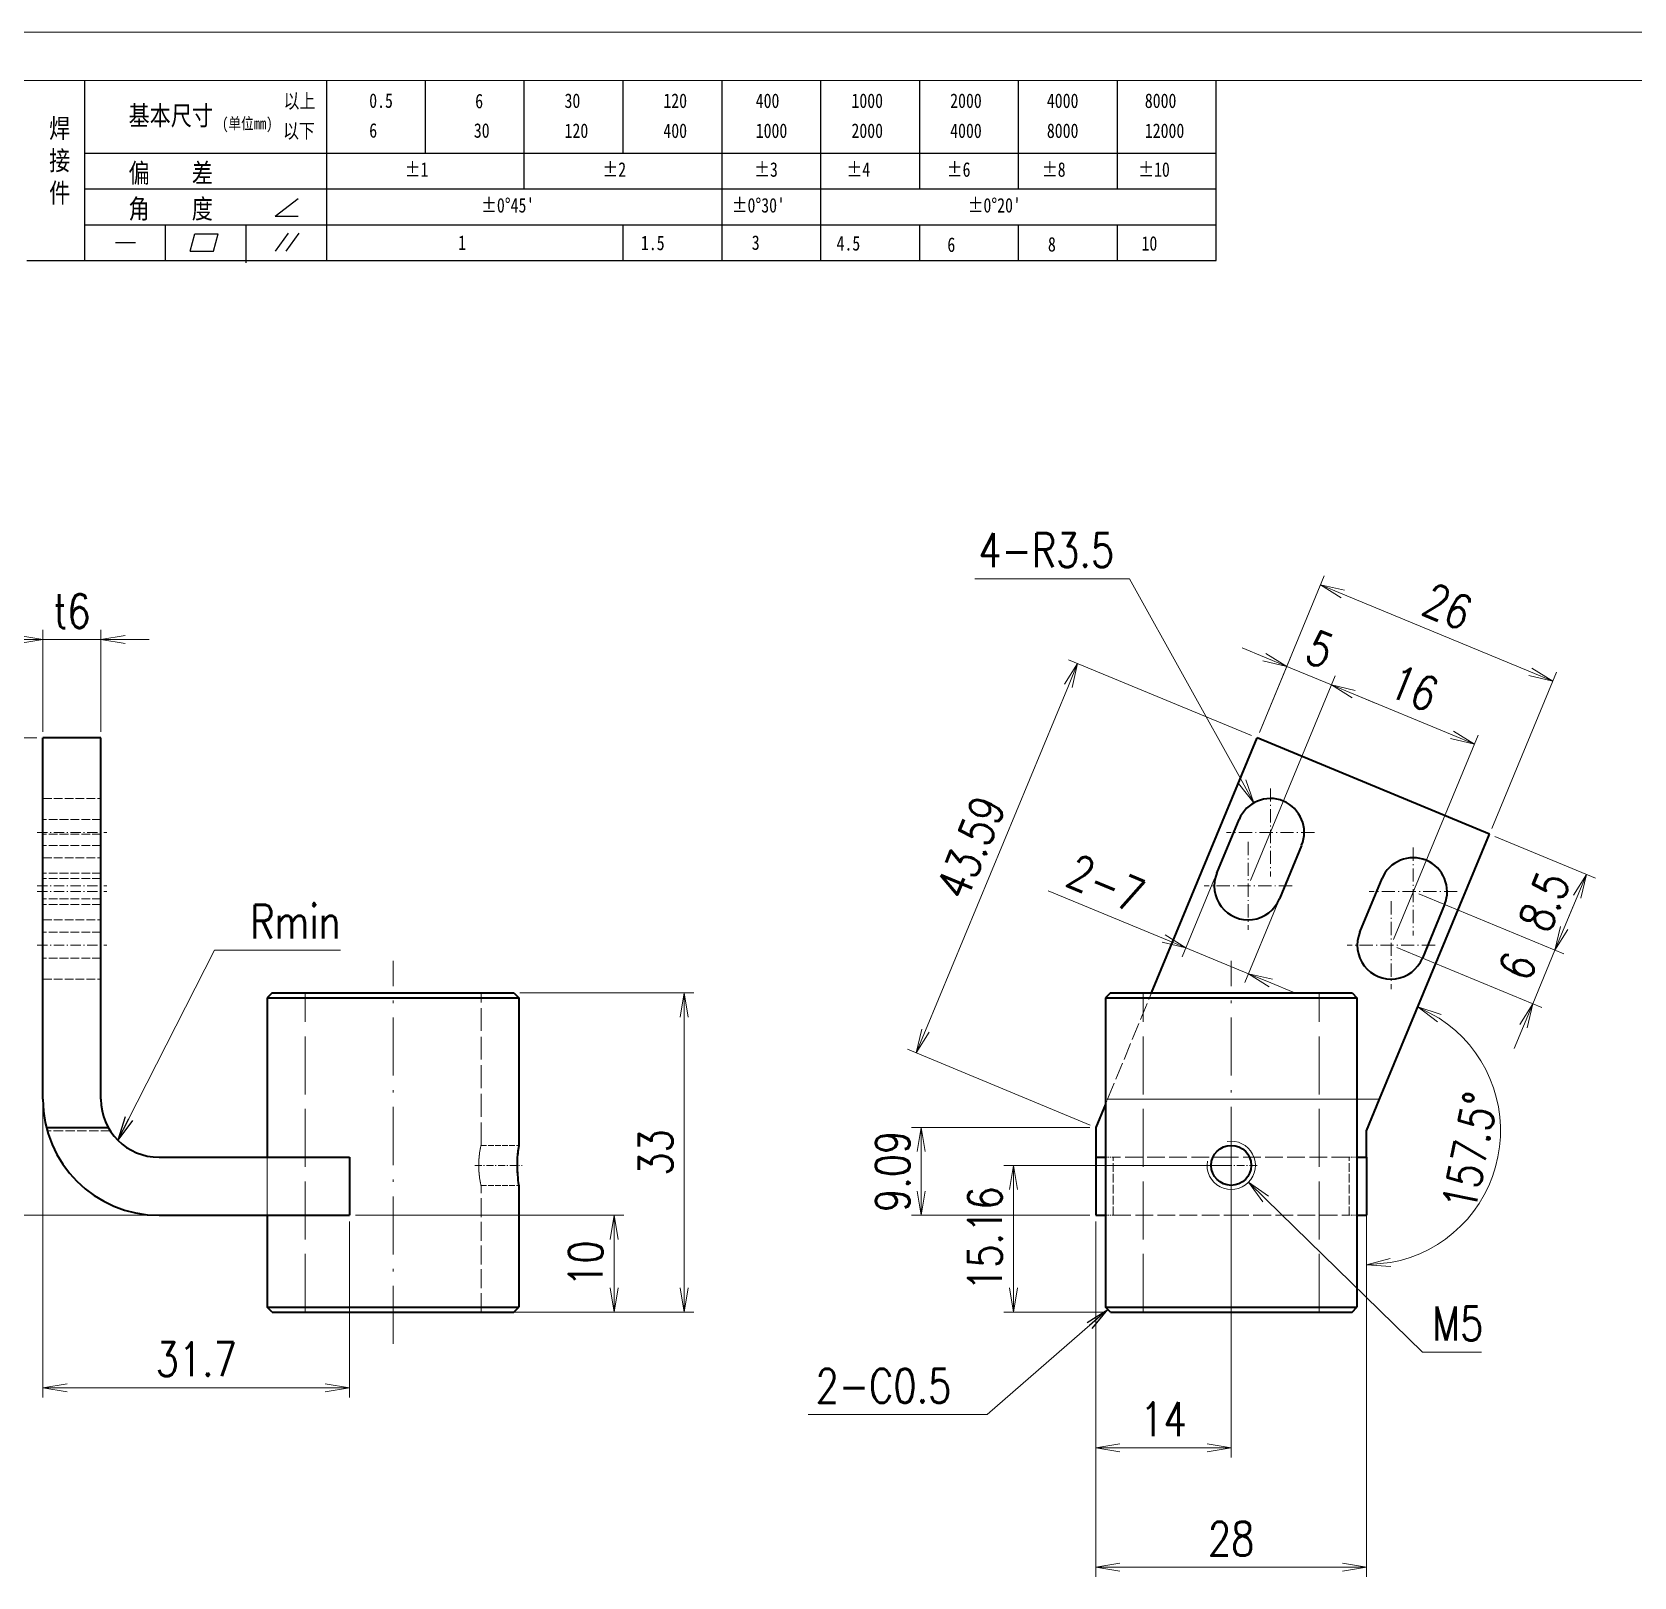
# Model space of a CAD drawing. Header units: millimetres. Extents: x 1333 to 359964, y -52803 to -5704.
# Drawn here: x 168253.2 to 168418.9, y -26264.3 to -26104.6 of the extents above; entities that cross this region are included whole.
import ezdxf

# ---------------------------------------------------------------- set-up
doc = ezdxf.new("R2010")
doc.units = ezdxf.units.MM
doc.header["$LTSCALE"] = 0.5
for name, pattern in [('AM_ISO02W050x2', [3.75, 3, -0.75]), ('AM_ISO08W050x2', [9, 6, -0.75, 1.5, -0.75]), ('DASHDOT', [18.5, 12, -3, 0.5, -3]), ('DASHED', [15, 12, -3])]:
    doc.linetypes.add(name, pattern=pattern)
for name, color, linetype, lineweight in [('中心线', 2, 'AM_ISO08W050x2', 18), ('图框', 7, 'Continuous', 18), ('标注线', 3, 'Continuous', 18), ('粗实线', 7, 'Continuous', 35), ('细实线', 3, 'Continuous', 18), ('虚线', 1, 'AM_ISO02W050x2', 18)]:
    doc.layers.add(name, color=color, linetype=linetype, lineweight=lineweight)
doc.layers.add('图\\M+19E79\\M+195B6\\M+18E9A', color=7, linetype='Continuous')
doc.layers.add('打印-禁用', color=7, linetype='Continuous', lineweight=15, plot=False)
doc.styles.add('DIM', font='romans.shx', dxfattribs={"width": 0.8, "bigfont": 'bigfont.shx'})
doc.styles.add('国标', font='simfang.ttf', dxfattribs={"width": 0.8})
doc.dimstyles.new('DEH 1-1', dxfattribs={"dimtxt": 3.5, "dimasz": 2.5, "dimexe": 1, "dimexo": 0.625, "dimgap": 1.2, "dimtad": 1, "dimtoh": 1, "dimdsep": 46, "dimtxsty": 'DIM', "dimblk": 'OPEN', "dimcen": 0, "dimclrd": 8, "dimclre": 8, "dimclrt": 2, "dimazin": 2, "dimtfac": 0.5, "dimtmove": 0, "dimatfit": 3, "dimldrblk": 'OPEN', "dimfxl": 0, "dimtolj": 2, "dimlwd": 18, "dimlwe": 18, "dimarcsym": 0})
doc.dimstyles.new('DEH 1-1$0', dxfattribs={"dimtxt": 3.5, "dimasz": 2.5, "dimexe": 1, "dimexo": 0.625, "dimgap": 1.2, "dimtad": 1, "dimzin": 9, "dimdsep": 46, "dimtxsty": 'DIM', "dimblk": 'OPEN', "dimcen": 0, "dimclrd": 8, "dimclre": 8, "dimclrt": 2, "dimazin": 2, "dimtfac": 0.5, "dimtmove": 0, "dimatfit": 3, "dimldrblk": 'OPEN', "dimfxl": 0, "dimtolj": 2, "dimlwd": 18, "dimlwe": 18, "dimarcsym": 0})
doc.dimstyles.new('DEH 1-1$3', dxfattribs={"dimtxt": 3.5, "dimasz": 2.5, "dimexe": 1, "dimexo": 0.625, "dimgap": 1.2, "dimtad": 1, "dimtoh": 1, "dimdsep": 46, "dimtxsty": 'DIM', "dimblk": 'OPEN', "dimcen": 0, "dimclrd": 8, "dimclre": 8, "dimclrt": 2, "dimazin": 2, "dimtfac": 0.5, "dimtofl": 0, "dimtmove": 0, "dimatfit": 3, "dimldrblk": 'OPEN', "dimfxl": 0, "dimtolj": 2, "dimlwd": 18, "dimlwe": 18, "dimarcsym": 0})
doc.dimstyles.new('DEH 1-1$4', dxfattribs={"dimtxt": 3.5, "dimasz": 2.5, "dimexe": 1, "dimexo": 0.625, "dimgap": 1.2, "dimtad": 1, "dimtoh": 1, "dimdsep": 46, "dimtxsty": 'DIM', "dimblk": 'OPEN', "dimcen": 0, "dimclrd": 8, "dimclre": 8, "dimclrt": 2, "dimazin": 2, "dimtfac": 0.5, "dimtofl": 0, "dimtmove": 0, "dimatfit": 3, "dimldrblk": 'OPEN', "dimfxl": 0, "dimtolj": 2, "dimlwd": 18, "dimlwe": 18, "dimarcsym": 0})

# ---------------------------------------------------------------- blocks, each defined once
blk = doc.blocks.new('GZDEH零件A3图框V01版')
at = {"layer": '图\\M+19E79\\M+195B6\\M+18E9A', "color": 9}
for p, q in [((2996.09, -1573.08), (2996.09, -1554.46)), ((3021.09, -1561.98), (3021.09, -1554.46)), ((3031.31, -1561.98), (3031.31, -1554.46)), ((3041.53, -1561.98), (3041.53, -1554.46)), ((3051.75, -1561.98), (3051.75, -1554.46)), ((3061.98, -1561.98), (3061.98, -1554.46)), ((3072.2, -1561.98), (3072.2, -1554.46)), ((3082.42, -1561.98), (3082.42, -1554.46)), ((3092.64, -1561.98), (3092.64, -1554.46)), ((3102.86, -1561.98), (3102.86, -1554.46)), ((3113.09, -1573.08), (3113.09, -1554.46)), ((2996.09, -1561.98), (3113.09, -1561.98)), ((3021.09, -1573.08), (3021.09, -1561.98)), ((3041.53, -1565.68), (3041.53, -1561.98)), ((3061.98, -1573.08), (3061.98, -1561.98)), ((3072.2, -1573.08), (3072.2, -1561.98)), ((3082.42, -1565.68), (3082.42, -1561.98)), ((3092.64, -1565.68), (3092.64, -1561.98)), ((3102.86, -1565.68), (3102.86, -1561.98)), ((2996.09, -1565.68), (3113.09, -1565.68)), ((3015.75, -1568.51), (3018.15, -1566.66)), ((3015.75, -1568.51), (3018.15, -1568.51)), ((2996.09, -1569.38), (3113.09, -1569.38)), ((3004.42, -1573.08), (3004.42, -1569.38)), ((3006.97, -1572.12), (3007.45, -1570.33)), ((3007.45, -1570.33), (3009.86, -1570.33)), ((3009.39, -1572.12), (3009.86, -1570.33)), ((3012.75, -1573.08), (3012.75, -1569.38)), ((3015.81, -1572.12), (3017.15, -1570.26)), ((3016.89, -1572.12), (3018.23, -1570.26)), ((3051.75, -1573.08), (3051.75, -1569.38)), ((3082.42, -1573.08), (3082.42, -1569.48)), ((3092.64, -1573.08), (3092.64, -1569.38)), ((3102.86, -1573.08), (3102.86, -1569.38)), ((2999.26, -1571.23), (3001.32, -1571.23)), ((3006.97, -1572.12), (3009.39, -1572.12)), ((2990.09, -1573.08), (3113.09, -1573.08)), ((3012.75, -1573.33), (3012.75, -1573.08))]:
    blk.add_line(p, q, dxfattribs=at)
at = {"layer": '图框', "linetype": 'Continuous'}
blk.add_line((3272.49, -1554.46), (2882.49, -1554.46), dxfattribs=at)
at = {"layer": '打印-禁用', "linetype": 'Continuous'}
blk.add_line((3277.49, -1549.46), (2857.49, -1549.46), dxfattribs=at)
at = {"layer": '图\\M+19E79\\M+195B6\\M+18E9A', "color": 9, "style": '国标', "width": 0.8}
for s, height, p in [('基本尺寸', 2, (3000.6, -1559.1)), ('以上', 1.5, (3016.64, -1557.33)), ('0.5', 1.5, (3025.49, -1557.3)), ('6', 1.5, (3036.45, -1557.34)), ('30', 1.5, (3045.69, -1557.31)), ('120', 1.5, (3055.91, -1557.31)), ('400', 1.5, (3065.46, -1557.31)), ('1000', 1.5, (3075.36, -1557.31)), ('2000', 1.5, (3085.57, -1557.31)), ('4000', 1.5, (3095.57, -1557.31)), ('8000', 1.5, (3105.7, -1557.31)), ('以下', 1.5, (3016.58, -1560.43)), ('6', 1.5, (3025.49, -1560.38)), ('30', 1.5, (3036.31, -1560.39)), ('120', 1.5, (3045.69, -1560.41)), ('400', 1.5, (3055.91, -1560.41)), ('1000', 1.5, (3065.46, -1560.41)), ('2000', 1.5, (3075.36, -1560.41)), ('4000', 1.5, (3085.57, -1560.41)), ('8000', 1.5, (3095.57, -1560.41)), ('12000', 1.5, (3105.7, -1560.41)), ('偏    差', 2, (3000.6, -1565.04)), ('±1', 1.5, (3029.16, -1564.42)), ('±2', 1.5, (3049.61, -1564.42)), ('±3', 1.5, (3065.3, -1564.42)), ('±4', 1.5, (3074.85, -1564.42)), ('±6', 1.5, (3085.22, -1564.42)), ('±8', 1.5, (3095.06, -1564.42)), ('±10', 1.5, (3105.02, -1564.42)), ('角    度', 2, (3000.6, -1568.74)), ("±0%%D45'", 1.5, (3037.06, -1568.12)), ("±0%%D30'", 1.5, (3062.98, -1568.12)), ("±0%%D20'", 1.5, (3087.38, -1568.12)), ('3', 1.5, (3065.05, -1571.98)), ('1', 1.5, (3034.69, -1571.98)), ('1.5', 1.5, (3053.59, -1572.01)), ('4.5', 1.5, (3073.82, -1572.05)), ('6', 1.5, (3085.28, -1572.19)), ('8', 1.5, (3095.68, -1572.15)), ('10', 1.5, (3105.36, -1572.06))]:
    blk.add_text(s, height=height, dxfattribs=at).set_placement(p)
at = {"layer": '图\\M+19E79\\M+195B6\\M+18E9A', "color": 9, "lineweight": 15, "style": '国标', "width": 0.8}
blk.add_text('(单位mm)', height=1.2, dxfattribs=at).set_placement((3010.27, -1559.51))
at = {"layer": '图\\M+19E79\\M+195B6\\M+18E9A', "color": 9, "insert": (2992.39, -1558.41), "char_height": 2, "width": 3.1877, "attachment_point": 1, "style": '国标'}
blk.add_mtext('焊\\P接\\P件', dxfattribs=at)
blk = doc.blocks.new('DEH A3')
at = {"layer": '图框'}
blk.add_blockref('GZDEH零件A3图框V01版', (-2857.49, 1846.46), dxfattribs=at)
blk = doc.blocks.new('_Open')
at = {"color": 0, "linetype": 'ByBlock', "lineweight": -2}
for p, q in [((-1, 0.167), (0, 0)), ((-1, -0.167), (0, 0)), ((0, 0), (-1, 0))]:
    blk.add_line(p, q, dxfattribs=at)
blk = doc.blocks.new('*D144')
at = {"layer": 'Defpoints', "color": 0, "transparency": 16777216}
for p in [(168403.91, -26187.48), (168392.55, -26214.89), (168391.2, -26218.15), (168391.2, -26220.89), (168402.2, -26226.58)]:
    blk.add_point(p, dxfattribs=at)
at = {"layer": '标注线', "color": 8, "lineweight": 18, "transparency": 16777216}
blk.add_line((168391.2, -26221.52), (168391.2, -26233), dxfattribs=at)
blk.add_arc((168391.2, -26218.15), 13.86, 280.3512, 57.1488, dxfattribs=at)
at = {"layer": '标注线', "color": 8, "lineweight": 18, "transparency": 16777216, "xscale": 2.5, "yscale": 2.5, "zscale": 2.5}
for p, rotation in [((168396.51, -26205.35), 152.3243829052583), ((168391.2, -26232), 185.175617094585)]:
    blk.add_blockref('_Open', p, dxfattribs=dict(at, rotation=rotation))
at = {"layer": '标注线', "color": 2, "transparency": 16777216, "insert": (168401.9, -26220.27), "char_height": 3.5, "attachment_point": 5, "rotation": 78.75, "style": 'DIM'}
blk.add_mtext('\\A2;157.5\\M+1818B', dxfattribs=at)
blk = doc.blocks.new('*D145')
at = {"layer": 'Defpoints', "color": 0, "transparency": 16777216}
for p in [(168387.57, -26172.05), (168378.96, -26192.84), (168393.74, -26198.97)]:
    blk.add_point(p, dxfattribs=at)
at = {"layer": '标注线', "color": 8, "lineweight": 18, "transparency": 16777216}
for p, q in [((168379.19, -26192.27), (168387.95, -26171.13)), ((168400.04, -26177.22), (168389.88, -26173.01)), ((168393.98, -26198.39), (168402.73, -26177.25))]:
    blk.add_line(p, q, dxfattribs=at)
at = {"layer": '标注线', "color": 8, "lineweight": 18, "transparency": 16777216, "xscale": 2.5, "yscale": 2.5, "zscale": 2.5}
for p, rotation in [((168387.57, -26172.05), 157.5000000003584), ((168402.35, -26178.18), 337.5000000003585)]:
    blk.add_blockref('_Open', p, dxfattribs=dict(at, rotation=rotation))
at = {"layer": '标注线', "color": 2, "transparency": 16777216, "insert": (168396.09, -26172.39), "char_height": 3.5, "attachment_point": 5, "rotation": 337.5, "style": 'DIM'}
blk.add_mtext('\\A2;16', dxfattribs=at)
blk = doc.blocks.new('*D146')
at = {"layer": 'Defpoints', "color": 0, "transparency": 16777216}
for p in [(168382.95, -26170.14), (168379.89, -26177.53), (168378.96, -26192.84)]:
    blk.add_point(p, dxfattribs=at)
at = {"layer": '标注线', "color": 8, "lineweight": 18, "transparency": 16777216}
for p, q in [((168380.64, -26169.18), (168378.33, -26168.23)), ((168380.12, -26176.96), (168383.33, -26169.22)), ((168379.19, -26192.26), (168387.95, -26171.13)), ((168387.57, -26172.05), (168382.95, -26170.14)), ((168389.88, -26173.01), (168392.19, -26173.97))]:
    blk.add_line(p, q, dxfattribs=at)
at = {"layer": '标注线', "color": 8, "lineweight": 18, "transparency": 16777216, "xscale": 2.5, "yscale": 2.5, "zscale": 2.5}
for p, rotation in [((168382.95, -26170.14), 337.5000000003585), ((168387.57, -26172.05), 157.5000000003584)]:
    blk.add_blockref('_Open', p, dxfattribs=dict(at, rotation=rotation))
at = {"layer": '标注线', "color": 2, "transparency": 16777216, "insert": (168386.39, -26168.37), "char_height": 3.5, "attachment_point": 5, "rotation": 337.5, "style": 'DIM'}
blk.add_mtext('\\A2;5', dxfattribs=at)
blk = doc.blocks.new('*D147')
at = {"layer": 'Defpoints', "color": 0, "transparency": 16777216}
for p in [(168386.44, -26161.7), (168379.89, -26177.53), (168403.91, -26187.48)]:
    blk.add_point(p, dxfattribs=at)
at = {"layer": '标注线', "color": 8, "lineweight": 18, "transparency": 16777216}
for p, q in [((168380.12, -26176.96), (168386.83, -26160.78)), ((168408.15, -26170.7), (168388.75, -26162.66)), ((168404.15, -26186.91), (168410.85, -26170.73))]:
    blk.add_line(p, q, dxfattribs=at)
at = {"layer": '标注线', "color": 8, "lineweight": 18, "transparency": 16777216, "xscale": 2.5, "yscale": 2.5, "zscale": 2.5}
for p, rotation in [((168386.44, -26161.7), 157.5000000003584), ((168410.46, -26171.65), 337.5000000003585)]:
    blk.add_blockref('_Open', p, dxfattribs=dict(at, rotation=rotation))
at = {"layer": '标注线', "color": 2, "transparency": 16777216, "insert": (168399.58, -26163.95), "char_height": 3.5, "attachment_point": 5, "rotation": 337.5, "style": 'DIM'}
blk.add_mtext('\\A2;26', dxfattribs=at)
blk = doc.blocks.new('*D148')
at = {"layer": 'Defpoints', "color": 0, "transparency": 16777216}
for p in [(168403.91, -26187.48), (168413.94, -26191.64), (168396.03, -26193.42)]:
    blk.add_point(p, dxfattribs=at)
at = {"layer": '标注线', "color": 8, "lineweight": 18, "transparency": 16777216}
for p, q in [((168404.48, -26187.72), (168414.86, -26192.02)), ((168396.61, -26193.66), (168411.61, -26199.87)), ((168411.64, -26197.18), (168412.98, -26193.95))]:
    blk.add_line(p, q, dxfattribs=at)
at = {"layer": '标注线', "color": 8, "lineweight": 18, "transparency": 16777216, "xscale": 2.5, "yscale": 2.5, "zscale": 2.5}
for p, rotation in [((168413.94, -26191.64), 67.49999999965424), ((168410.68, -26199.49), 247.4999999996542)]:
    blk.add_blockref('_Open', p, dxfattribs=dict(at, rotation=rotation))
at = {"layer": '标注线', "color": 2, "transparency": 16777216, "insert": (168409.58, -26194.43), "char_height": 3.5, "attachment_point": 5, "rotation": 67.5, "style": 'DIM'}
blk.add_mtext('\\A2;8.5', dxfattribs=at)
blk = doc.blocks.new('*D149')
at = {"layer": 'Defpoints', "color": 0, "transparency": 16777216}
for p in [(168396.03, -26193.42), (168393.74, -26198.97), (168410.68, -26199.49)]:
    blk.add_point(p, dxfattribs=at)
at = {"layer": '标注线', "color": 8, "lineweight": 18, "transparency": 16777216}
for p, q in [((168396.61, -26193.66), (168411.61, -26199.87)), ((168411.64, -26197.18), (168412.6, -26194.87)), ((168394.32, -26199.2), (168409.31, -26205.42)), ((168408.39, -26205.03), (168410.68, -26199.49)), ((168407.43, -26207.34), (168406.47, -26209.65))]:
    blk.add_line(p, q, dxfattribs=at)
at = {"layer": '标注线', "color": 8, "lineweight": 18, "transparency": 16777216, "xscale": 2.5, "yscale": 2.5, "zscale": 2.5}
for p, rotation in [((168410.68, -26199.49), 247.4999999996542), ((168408.39, -26205.03), 67.4999999996542)]:
    blk.add_blockref('_Open', p, dxfattribs=dict(at, rotation=rotation))
at = {"layer": '标注线', "color": 2, "transparency": 16777216, "insert": (168406.81, -26201.13), "char_height": 3.5, "attachment_point": 5, "rotation": 67.5, "style": 'DIM'}
blk.add_mtext('\\A2;6', dxfattribs=at)
blk = doc.blocks.new('*D150')
at = {"layer": 'Defpoints', "color": 0, "transparency": 16777216}
for p in [(168379.89, -26177.53), (168344.64, -26210.11), (168363.2, -26217.8)]:
    blk.add_point(p, dxfattribs=at)
at = {"layer": '标注线', "color": 8, "lineweight": 18, "transparency": 16777216}
for p, q in [((168379.31, -26177.29), (168360.39, -26169.46)), ((168360.36, -26172.15), (168345.59, -26207.8)), ((168362.63, -26217.56), (168343.71, -26209.73))]:
    blk.add_line(p, q, dxfattribs=at)
at = {"layer": '标注线', "color": 8, "lineweight": 18, "transparency": 16777216, "xscale": 2.5, "yscale": 2.5, "zscale": 2.5}
for p, rotation in [((168361.32, -26169.84), 67.49999996878425), ((168344.64, -26210.11), 247.4999999687842)]:
    blk.add_blockref('_Open', p, dxfattribs=dict(at, rotation=rotation))
at = {"layer": '标注线', "color": 2, "transparency": 16777216, "insert": (168350.25, -26188.85), "char_height": 3.5, "attachment_point": 5, "rotation": 67.5, "style": 'DIM'}
blk.add_mtext('\\A2;43.59', dxfattribs=at)
blk = doc.blocks.new('*D151')
at = {"layer": 'Defpoints', "color": 0, "transparency": 16777216}
for p in [(168254.32, -26167.37), (168254.32, -26177.53), (168260.32, -26177.53)]:
    blk.add_point(p, dxfattribs=at)
at = {"layer": '标注线', "color": 8, "lineweight": 18, "transparency": 16777216}
for p, q in [((168254.32, -26176.91), (168254.32, -26166.37)), ((168260.32, -26176.91), (168260.32, -26166.37)), ((168251.82, -26167.37), (168249.32, -26167.37)), ((168260.32, -26167.37), (168254.32, -26167.37)), ((168262.82, -26167.37), (168265.32, -26167.37))]:
    blk.add_line(p, q, dxfattribs=at)
at = {"layer": '标注线', "color": 8, "lineweight": 18, "transparency": 16777216, "xscale": 2.5, "yscale": 2.5, "zscale": 2.5}
blk.add_blockref('_Open', (168254.32, -26167.37), dxfattribs=at)
at = {"layer": '标注线', "color": 8, "lineweight": 18, "transparency": 16777216, "xscale": 2.5, "yscale": 2.5, "zscale": 2.5, "rotation": 180}
blk.add_blockref('_Open', (168260.32, -26167.37), dxfattribs=at)
at = {"layer": '标注线', "color": 2, "transparency": 16777216, "insert": (168257.32, -26164.42), "char_height": 3.5, "attachment_point": 5, "style": 'DIM'}
blk.add_mtext('\\A2;t6', dxfattribs=at)
blk = doc.blocks.new('*D152')
at = {"layer": 'Defpoints', "color": 0, "transparency": 16777216}
for p in [(168244.5, -26177.53), (168254.32, -26177.53), (168266.32, -26226.89)]:
    blk.add_point(p, dxfattribs=at)
at = {"layer": '标注线', "color": 8, "lineweight": 18, "transparency": 16777216}
for p, q in [((168253.69, -26177.53), (168243.5, -26177.53)), ((168244.5, -26224.39), (168244.5, -26180.03)), ((168265.69, -26226.89), (168243.5, -26226.89))]:
    blk.add_line(p, q, dxfattribs=at)
at = {"layer": '标注线', "color": 8, "lineweight": 18, "transparency": 16777216, "xscale": 2.5, "yscale": 2.5, "zscale": 2.5}
for p, rotation in [((168244.5, -26177.53), 90), ((168244.5, -26226.89), 270)]:
    blk.add_blockref('_Open', p, dxfattribs=dict(at, rotation=rotation))
at = {"layer": '标注线', "color": 2, "transparency": 16777216, "insert": (168241.55, -26202.21), "char_height": 3.5, "attachment_point": 5, "rotation": 90, "style": 'DIM'}
blk.add_mtext('\\A2;49.36', dxfattribs=at)
blk = doc.blocks.new('*D153')
at = {"layer": 'Defpoints', "color": 0, "transparency": 16777216}
for p in [(168254.32, -26214.89), (168286.02, -26226.89), (168254.32, -26244.72)]:
    blk.add_point(p, dxfattribs=at)
at = {"layer": '标注线', "color": 8, "lineweight": 18, "transparency": 16777216}
for p, q in [((168254.32, -26215.52), (168254.32, -26245.72)), ((168286.02, -26227.52), (168286.02, -26245.72)), ((168283.52, -26244.72), (168256.82, -26244.72))]:
    blk.add_line(p, q, dxfattribs=at)
at = {"layer": '标注线', "color": 8, "lineweight": 18, "transparency": 16777216, "xscale": 2.5, "yscale": 2.5, "zscale": 2.5, "rotation": 180}
blk.add_blockref('_Open', (168254.32, -26244.72), dxfattribs=at)
at = {"layer": '标注线', "color": 8, "lineweight": 18, "transparency": 16777216, "xscale": 2.5, "yscale": 2.5, "zscale": 2.5}
blk.add_blockref('_Open', (168286.02, -26244.72), dxfattribs=at)
at = {"layer": '标注线', "color": 2, "transparency": 16777216, "insert": (168270.17, -26241.77), "char_height": 3.5, "attachment_point": 5, "style": 'DIM'}
blk.add_mtext('\\A2;31.7', dxfattribs=at)
blk = doc.blocks.new('*D154')
at = {"layer": 'Defpoints', "color": 0, "transparency": 16777216}
for p in [(168286.02, -26226.89), (168303.02, -26236.89), (168313.4, -26236.89)]:
    blk.add_point(p, dxfattribs=at)
at = {"layer": '标注线', "color": 8, "lineweight": 18, "transparency": 16777216}
for p, q in [((168286.64, -26226.89), (168314.4, -26226.89)), ((168313.4, -26229.39), (168313.4, -26234.39)), ((168303.64, -26236.89), (168314.4, -26236.89))]:
    blk.add_line(p, q, dxfattribs=at)
at = {"layer": '标注线', "color": 8, "lineweight": 18, "transparency": 16777216, "xscale": 2.5, "yscale": 2.5, "zscale": 2.5}
for p, rotation in [((168313.4, -26226.89), 90), ((168313.4, -26236.89), 270)]:
    blk.add_blockref('_Open', p, dxfattribs=dict(at, rotation=rotation))
at = {"layer": '标注线', "color": 2, "transparency": 16777216, "insert": (168310.45, -26231.89), "char_height": 3.5, "attachment_point": 5, "rotation": 90, "style": 'DIM'}
blk.add_mtext('\\A2;10', dxfattribs=at)
blk = doc.blocks.new('*D155')
at = {"layer": 'Defpoints', "color": 0, "transparency": 16777216}
for p in [(168303.02, -26203.89), (168302.25, -26236.89), (168320.63, -26236.89)]:
    blk.add_point(p, dxfattribs=at)
at = {"layer": '标注线', "color": 8, "lineweight": 18, "transparency": 16777216}
for p, q in [((168303.64, -26203.89), (168321.63, -26203.89)), ((168320.63, -26206.39), (168320.63, -26234.39)), ((168302.88, -26236.89), (168321.63, -26236.89))]:
    blk.add_line(p, q, dxfattribs=at)
at = {"layer": '标注线', "color": 8, "lineweight": 18, "transparency": 16777216, "xscale": 2.5, "yscale": 2.5, "zscale": 2.5}
for p, rotation in [((168320.63, -26203.89), 90), ((168320.63, -26236.89), 270)]:
    blk.add_blockref('_Open', p, dxfattribs=dict(at, rotation=rotation))
at = {"layer": '标注线', "color": 2, "transparency": 16777216, "insert": (168317.68, -26220.39), "char_height": 3.5, "attachment_point": 5, "rotation": 90, "style": 'DIM'}
blk.add_mtext('\\A2;33', dxfattribs=at)
blk = doc.blocks.new('*D156')
at = {"layer": 'Defpoints', "color": 0, "transparency": 16777216}
for p in [(168377.2, -26221.73), (168363.2, -26226.89), (168363.2, -26250.92)]:
    blk.add_point(p, dxfattribs=at)
at = {"layer": '标注线', "color": 8, "lineweight": 18, "transparency": 16777216}
for p, q in [((168377.2, -26222.35), (168377.2, -26251.92)), ((168363.2, -26227.52), (168363.2, -26251.92)), ((168374.7, -26250.92), (168365.7, -26250.92))]:
    blk.add_line(p, q, dxfattribs=at)
at = {"layer": '标注线', "color": 8, "lineweight": 18, "transparency": 16777216, "xscale": 2.5, "yscale": 2.5, "zscale": 2.5, "rotation": 180}
blk.add_blockref('_Open', (168363.2, -26250.92), dxfattribs=at)
at = {"layer": '标注线', "color": 8, "lineweight": 18, "transparency": 16777216, "xscale": 2.5, "yscale": 2.5, "zscale": 2.5}
blk.add_blockref('_Open', (168377.2, -26250.92), dxfattribs=at)
at = {"layer": '标注线', "color": 2, "transparency": 16777216, "insert": (168370.2, -26247.97), "char_height": 3.5, "attachment_point": 5, "style": 'DIM'}
blk.add_mtext('\\A2;14', dxfattribs=at)
blk = doc.blocks.new('*D157')
at = {"layer": 'Defpoints', "color": 0, "transparency": 16777216}
for p in [(168391.2, -26220.89), (168363.2, -26226.89), (168363.2, -26263.28)]:
    blk.add_point(p, dxfattribs=at)
at = {"layer": '标注线', "color": 8, "lineweight": 18, "transparency": 16777216}
for p, q in [((168391.2, -26221.52), (168391.2, -26264.28)), ((168363.2, -26227.52), (168363.2, -26264.28)), ((168388.7, -26263.28), (168365.7, -26263.28))]:
    blk.add_line(p, q, dxfattribs=at)
at = {"layer": '标注线', "color": 8, "lineweight": 18, "transparency": 16777216, "xscale": 2.5, "yscale": 2.5, "zscale": 2.5, "rotation": 180}
blk.add_blockref('_Open', (168363.2, -26263.28), dxfattribs=at)
at = {"layer": '标注线', "color": 8, "lineweight": 18, "transparency": 16777216, "xscale": 2.5, "yscale": 2.5, "zscale": 2.5}
blk.add_blockref('_Open', (168391.2, -26263.28), dxfattribs=at)
at = {"layer": '标注线', "color": 2, "transparency": 16777216, "insert": (168377.2, -26260.33), "char_height": 3.5, "attachment_point": 5, "style": 'DIM'}
blk.add_mtext('\\A2;28', dxfattribs=at)
blk = doc.blocks.new('*D158')
at = {"layer": 'Defpoints', "color": 0, "transparency": 16777216}
for p in [(168354.69, -26221.73), (168377.2, -26221.73), (168364.7, -26236.89)]:
    blk.add_point(p, dxfattribs=at)
at = {"layer": '标注线', "color": 8, "lineweight": 18, "transparency": 16777216}
for p, q in [((168376.58, -26221.73), (168353.69, -26221.73)), ((168354.69, -26234.39), (168354.69, -26224.23)), ((168364.08, -26236.89), (168353.69, -26236.89))]:
    blk.add_line(p, q, dxfattribs=at)
at = {"layer": '标注线', "color": 8, "lineweight": 18, "transparency": 16777216, "xscale": 2.5, "yscale": 2.5, "zscale": 2.5}
for p, rotation in [((168354.69, -26221.73), 90), ((168354.69, -26236.89), 270)]:
    blk.add_blockref('_Open', p, dxfattribs=dict(at, rotation=rotation))
at = {"layer": '标注线', "color": 2, "transparency": 16777216, "insert": (168351.74, -26229.31), "char_height": 3.5, "attachment_point": 5, "rotation": 90, "style": 'DIM'}
blk.add_mtext('\\A2;15.16', dxfattribs=at)
blk = doc.blocks.new('*D159')
at = {"layer": 'Defpoints', "color": 0, "transparency": 16777216}
for p in [(168375.42, -26219.98), (168378.99, -26223.47)]:
    blk.add_point(p, dxfattribs=at)
at = {"layer": '标注线', "color": 8, "lineweight": 18, "transparency": 16777216}
for p, q in [((168396.97, -26241.03), (168380.78, -26225.22)), ((168403.1, -26241.03), (168396.97, -26241.03))]:
    blk.add_line(p, q, dxfattribs=at)
at = {"layer": '标注线', "color": 8, "lineweight": 18, "transparency": 16777216, "xscale": 2.5, "yscale": 2.5, "zscale": 2.5, "rotation": 135.680615043186}
blk.add_blockref('_Open', (168378.99, -26223.47), dxfattribs=at)
at = {"layer": '标注线', "color": 2, "transparency": 16777216, "insert": (168400.64, -26238.08), "char_height": 3.5, "attachment_point": 5, "style": 'DIM'}
blk.add_mtext('\\A2;M5', dxfattribs=at)
blk = doc.blocks.new('*D160')
at = {"layer": 'Defpoints', "color": 0, "transparency": 16777216}
for p in [(168379.55, -26184.24), (168381.25, -26187.3)]:
    blk.add_point(p, dxfattribs=at)
at = {"layer": '标注线', "color": 8, "lineweight": 18, "transparency": 16777216}
for p, q in [((168350.68, -26161.07), (168366.68, -26161.07)), ((168366.68, -26161.07), (168378.34, -26182.05))]:
    blk.add_line(p, q, dxfattribs=at)
at = {"layer": '标注线', "color": 8, "lineweight": 18, "transparency": 16777216, "xscale": 2.5, "yscale": 2.5, "zscale": 2.5, "rotation": 299.0454787082098}
blk.add_blockref('_Open', (168379.55, -26184.24), dxfattribs=at)
at = {"layer": '标注线', "color": 2, "transparency": 16777216, "insert": (168358.08, -26158.12), "char_height": 3.5, "attachment_point": 5, "style": 'DIM'}
blk.add_mtext('\\A2;4-R3.5', dxfattribs=at)
blk = doc.blocks.new('*D161')
at = {"layer": 'Defpoints', "color": 0, "transparency": 16777216}
for p in [(168375.72, -26191.5), (168382.19, -26194.18), (168372.52, -26199.23)]:
    blk.add_point(p, dxfattribs=at)
at = {"layer": '标注线', "color": 8, "lineweight": 18, "transparency": 16777216}
for p, q in [((168375.48, -26192.08), (168372.14, -26200.16)), ((168370.21, -26198.27), (168358.29, -26193.34)), ((168381.95, -26194.76), (168378.61, -26202.83)), ((168378.99, -26201.91), (168372.52, -26199.23)), ((168381.3, -26202.87), (168383.61, -26203.82))]:
    blk.add_line(p, q, dxfattribs=at)
at = {"layer": '标注线', "color": 8, "lineweight": 18, "transparency": 16777216, "xscale": 2.5, "yscale": 2.5, "zscale": 2.5}
for p, rotation in [((168372.52, -26199.23), 337.5000000003585), ((168378.99, -26201.91), 157.5000000003584)]:
    blk.add_blockref('_Open', p, dxfattribs=dict(at, rotation=rotation))
at = {"layer": '标注线', "color": 2, "transparency": 16777216, "insert": (168364.23, -26192.6), "char_height": 3.5, "attachment_point": 5, "rotation": 337.5, "style": 'DIM'}
blk.add_mtext('\\A2;2-7', dxfattribs=at)
blk = doc.blocks.new('*D166')
at = {"layer": 'Defpoints', "color": 0, "transparency": 16777216}
for p in [(168345.14, -26217.8), (168363.2, -26217.8), (168363.2, -26226.89)]:
    blk.add_point(p, dxfattribs=at)
at = {"layer": '标注线', "color": 8, "lineweight": 18, "transparency": 16777216}
for p, q in [((168362.58, -26217.8), (168344.14, -26217.8)), ((168345.14, -26224.39), (168345.14, -26220.3)), ((168362.58, -26226.89), (168344.14, -26226.89))]:
    blk.add_line(p, q, dxfattribs=at)
at = {"layer": '标注线', "color": 8, "lineweight": 18, "transparency": 16777216, "xscale": 2.5, "yscale": 2.5, "zscale": 2.5}
for p, rotation in [((168345.14, -26217.8), 90), ((168345.14, -26226.89), 270)]:
    blk.add_blockref('_Open', p, dxfattribs=dict(at, rotation=rotation))
at = {"layer": '标注线', "color": 2, "transparency": 16777216, "insert": (168342.19, -26222.35), "char_height": 3.5, "attachment_point": 5, "rotation": 90, "style": 'DIM'}
blk.add_mtext('\\A2;9.09', dxfattribs=at)

msp = doc.modelspace()

# ---------------------------------------------------------------- linework, layer by layer
at = {"color": 7, "lineweight": 13, "ltscale": 0.058715}
msp.add_line((168392.553, -26214.891), (168390.204, -26214.891), dxfattribs=at)
at = {"layer": '中心线', "linetype": 'DASHDOT', "lineweight": 13, "ltscale": 0.227502}
msp.add_line((168381.252, -26182.749), (168381.252, -26191.849), dxfattribs=at)
at = {"layer": '中心线', "linetype": 'DASHDOT', "lineweight": 13, "ltscale": 0.18}
for p, q in [((168253.72, -26187.299), (168260.92, -26187.299)), ((168253.72, -26192.842), (168260.92, -26192.842)), ((168253.72, -26193.422), (168260.92, -26193.422)), ((168253.72, -26198.965), (168260.92, -26198.965))]:
    msp.add_line(p, q, dxfattribs=at)
at = {"layer": '中心线', "linetype": 'DASHDOT', "lineweight": 13, "ltscale": 0.2275}
for p, q in [((168385.802, -26187.299), (168376.702, -26187.299)), ((168383.506, -26192.842), (168374.406, -26192.842)), ((168400.584, -26193.422), (168391.484, -26193.422)), ((168398.288, -26198.965), (168389.188, -26198.965))]:
    msp.add_line(p, q, dxfattribs=at)
at = {"layer": '中心线', "linetype": 'DASHDOT', "lineweight": 13, "ltscale": 0.227499}
for p, q in [((168378.956, -26188.292), (168378.956, -26197.392)), ((168396.034, -26188.872), (168396.034, -26197.972)), ((168393.738, -26194.415), (168393.738, -26203.515))]:
    msp.add_line(p, q, dxfattribs=at)
at = {"layer": '中心线', "linetype": 'DASHDOT', "lineweight": 13}
for p, q in [((168290.52, -26240.191), (168290.52, -26200.591)), ((168377.204, -26240.191), (168377.204, -26200.591))]:
    msp.add_line(p, q, dxfattribs=at)
at = {"layer": '中心线', "linetype": 'DASHDOT', "lineweight": 13, "ltscale": 0.134354}
msp.add_line((168377.204, -26219.04), (168377.204, -26224.414), dxfattribs=at)
at = {"layer": '中心线', "linetype": 'DASHDOT', "lineweight": 13, "ltscale": 0.122995}
msp.add_line((168298.972, -26221.727), (168303.892, -26221.727), dxfattribs=at)
at = {"layer": '中心线', "linetype": 'DASHDOT', "lineweight": 13, "ltscale": 0.134355}
msp.add_line((168379.891, -26221.727), (168374.517, -26221.727), dxfattribs=at)
at = {"layer": '粗实线', "lineweight": 35}
for p, q in [((168254.32, -26214.891), (168254.32, -26177.533)), ((168260.32, -26214.891), (168260.32, -26177.533)), ((168368.967, -26203.891), (168379.885, -26177.533)), ((168403.906, -26187.482), (168379.885, -26177.533)), ((168392.553, -26214.891), (168403.906, -26187.482)), ((168364.204, -26204.391), (168364.204, -26236.391)), ((168390.204, -26204.391), (168390.204, -26236.391))]:
    msp.add_line(p, q, dxfattribs=at)
at = {"layer": '粗实线', "lineweight": 35, "ltscale": 0.15}
for p, q in [((168260.32, -26177.533), (168254.32, -26177.533)), ((168375.722, -26191.503), (168378.018, -26185.96)), ((168384.485, -26188.639), (168382.189, -26194.182)), ((168390.504, -26197.626), (168392.8, -26192.083)), ((168399.267, -26194.761), (168396.971, -26200.305)), ((168286.02, -26220.891), (168286.02, -26226.891)), ((168363.204, -26220.891), (168363.204, -26226.891)), ((168391.204, -26220.891), (168391.204, -26226.891))]:
    msp.add_line(p, q, dxfattribs=at)
at = {"layer": '粗实线', "lineweight": 35, "ltscale": 0.017678}
for p, q in [((168278.02, -26203.891), (168277.52, -26204.391)), ((168303.02, -26203.891), (168303.52, -26204.391)), ((168364.704, -26203.891), (168364.204, -26204.391)), ((168389.704, -26203.891), (168390.204, -26204.391)), ((168278.02, -26236.891), (168277.52, -26236.391)), ((168303.02, -26236.891), (168303.52, -26236.391)), ((168364.704, -26236.891), (168364.204, -26236.391)), ((168389.704, -26236.891), (168390.204, -26236.391))]:
    msp.add_line(p, q, dxfattribs=at)
at = {"layer": '粗实线', "lineweight": 35, "ltscale": 0.169187}
for p, q in [((168277.52, -26204.391), (168284.287, -26204.391)), ((168364.204, -26204.391), (168370.972, -26204.391)), ((168277.52, -26236.391), (168284.287, -26236.391)), ((168364.204, -26236.391), (168370.972, -26236.391))]:
    msp.add_line(p, q, dxfattribs=at)
at = {"layer": '粗实线', "lineweight": 35, "ltscale": 0.412502}
msp.add_line((168277.52, -26204.391), (168277.52, -26220.891), dxfattribs=at)
at = {"layer": '粗实线', "lineweight": 35, "ltscale": 0.16268}
for p, q in [((168278.02, -26203.891), (168284.527, -26203.891)), ((168364.704, -26203.891), (168371.211, -26203.891)), ((168278.02, -26236.891), (168284.527, -26236.891)), ((168364.704, -26236.891), (168371.211, -26236.891))]:
    msp.add_line(p, q, dxfattribs=at)
at = {"layer": '粗实线', "lineweight": 35, "ltscale": 0.441028}
for p, q in [((168284.287, -26204.391), (168301.928, -26204.391)), ((168284.287, -26236.391), (168301.928, -26236.391))]:
    msp.add_line(p, q, dxfattribs=at)
at = {"layer": '粗实线', "lineweight": 35, "ltscale": 0.424065}
for p, q in [((168284.527, -26203.891), (168301.489, -26203.891)), ((168284.527, -26236.891), (168301.489, -26236.891))]:
    msp.add_line(p, q, dxfattribs=at)
at = {"layer": '粗实线', "lineweight": 35, "ltscale": 0.038255}
for p, q in [((168301.489, -26203.891), (168303.02, -26203.891)), ((168301.489, -26236.891), (168303.02, -26236.891))]:
    msp.add_line(p, q, dxfattribs=at)
at = {"layer": '粗实线', "lineweight": 35, "ltscale": 0.039786}
for p, q in [((168301.928, -26204.391), (168303.52, -26204.391)), ((168301.928, -26236.391), (168303.52, -26236.391))]:
    msp.add_line(p, q, dxfattribs=at)
at = {"layer": '粗实线', "lineweight": 35, "ltscale": 0.38171}
msp.add_line((168303.52, -26204.391), (168303.52, -26219.66), dxfattribs=at)
at = {"layer": '粗实线', "lineweight": 35, "ltscale": 0.480813}
for p, q in [((168370.972, -26204.391), (168390.204, -26204.391)), ((168370.972, -26236.391), (168390.204, -26236.391))]:
    msp.add_line(p, q, dxfattribs=at)
at = {"layer": '粗实线', "lineweight": 35, "ltscale": 0.46232}
for p, q in [((168371.211, -26203.891), (168389.704, -26203.891)), ((168371.211, -26236.891), (168389.704, -26236.891))]:
    msp.add_line(p, q, dxfattribs=at)
at = {"layer": '粗实线', "lineweight": 35, "ltscale": 0.065328}
msp.add_line((168364.204, -26215.39), (168363.204, -26217.804), dxfattribs=at)
at = {"layer": '粗实线', "lineweight": 35, "ltscale": 0.0881}
msp.add_line((168391.204, -26218.147), (168392.553, -26214.891), dxfattribs=at)
at = {"layer": '粗实线', "lineweight": 35, "ltscale": 0.159887}
msp.add_line((168254.678, -26217.804), (168261.074, -26217.804), dxfattribs=at)
at = {"layer": '粗实线', "lineweight": 35, "ltscale": 0.077188}
msp.add_line((168363.204, -26217.804), (168363.204, -26220.891), dxfattribs=at)
at = {"layer": '粗实线', "lineweight": 35, "ltscale": 0.006396}
msp.add_line((168303.52, -26219.66), (168303.482, -26219.913), dxfattribs=at)
at = {"layer": '粗实线', "lineweight": 35, "ltscale": 0.068606}
msp.add_line((168391.204, -26220.891), (168391.204, -26218.147), dxfattribs=at)
at = {"layer": '粗实线', "lineweight": 35, "ltscale": 0.4925}
for p, q in [((168266.32, -26220.891), (168286.02, -26220.891)), ((168266.32, -26226.891), (168286.02, -26226.891))]:
    msp.add_line(p, q, dxfattribs=at)
at = {"layer": '粗实线', "lineweight": 35, "ltscale": 0.025}
for p, q in [((168363.204, -26220.891), (168364.204, -26220.891)), ((168390.204, -26220.891), (168391.204, -26220.891)), ((168363.204, -26226.891), (168364.204, -26226.891)), ((168390.204, -26226.891), (168391.204, -26226.891))]:
    msp.add_line(p, q, dxfattribs=at)
at = {"layer": '粗实线', "lineweight": 35, "ltscale": 0.000596164}
msp.add_line((168303.482, -26223.541), (168303.478, -26223.517), dxfattribs=at)
at = {"layer": '粗实线', "lineweight": 35, "ltscale": 0.31494}
msp.add_line((168303.52, -26223.794), (168303.52, -26236.391), dxfattribs=at)
at = {"layer": '粗实线', "lineweight": 35, "ltscale": 0.237498}
msp.add_line((168277.52, -26226.891), (168277.52, -26236.391), dxfattribs=at)
at = {"layer": '粗实线', "lineweight": 35}
msp.add_circle((168377.204, -26221.727), 2.067, dxfattribs=at)
for centre, radius, start, end in [((168381.252, -26187.299), 3.5, 337.5, 157.5), ((168396.034, -26193.422), 3.5, 337.5, 157.5), ((168378.956, -26192.842), 3.5, 157.5, 337.5), ((168393.738, -26198.965), 3.5, 157.5, 337.5), ((168266.32, -26214.891), 12, 180, 270), ((168266.32, -26214.891), 6, 180, 270), ((168316.328, -26221.728), 12.974, 171.95841, 184.37658), ((168316.977, -26221.796), 13.625, 172.07309, 175.34738), ((168316.45, -26221.717), 13.096, 180.05395, 184.56778), ((168316.831, -26221.675), 13.479, 184.43826, 189.04497)]:
    msp.add_arc(centre, radius, start, end, dxfattribs=at)
at = {"layer": '细实线', "lineweight": 13}
msp.add_arc((168377.204, -26221.727), 2.5, 169.99999, 100.00001, dxfattribs=at)
at = {"layer": '虚线', "linetype": 'DASHED', "lineweight": 13, "ltscale": 0.15}
for p, q in [((168254.32, -26183.799), (168260.32, -26183.799)), ((168260.32, -26185.96), (168254.32, -26185.96)), ((168260.32, -26187.482), (168254.32, -26187.482)), ((168260.32, -26188.639), (168254.32, -26188.639)), ((168254.32, -26189.922), (168260.32, -26189.922)), ((168260.32, -26191.503), (168254.32, -26191.503)), ((168260.32, -26192.083), (168254.32, -26192.083)), ((168260.32, -26194.182), (168254.32, -26194.182)), ((168260.32, -26194.761), (168254.32, -26194.761)), ((168254.32, -26196.342), (168260.32, -26196.342)), ((168260.32, -26197.626), (168254.32, -26197.626)), ((168260.32, -26200.305), (168254.32, -26200.305)), ((168254.32, -26202.465), (168260.32, -26202.465)), ((168277.52, -26220.891), (168277.52, -26226.891)), ((168277.52, -26220.891), (168277.52, -26226.891)), ((168277.52, -26226.891), (168277.52, -26220.891)), ((168365.008, -26226.891), (168365.008, -26220.891)), ((168389.401, -26226.891), (168389.401, -26220.891))]:
    msp.add_line(p, q, dxfattribs=at)
at = {"layer": '虚线', "linetype": 'DASHED', "lineweight": 13, "ltscale": 0.039786}
for p, q in [((168277.52, -26204.391), (168279.111, -26204.391)), ((168364.204, -26204.391), (168365.796, -26204.391)), ((168277.52, -26236.391), (168279.111, -26236.391)), ((168364.204, -26236.391), (168365.796, -26236.391))]:
    msp.add_line(p, q, dxfattribs=at)
at = {"layer": '虚线', "linetype": 'DASHED', "lineweight": 13}
for p, q in [((168279.111, -26204.391), (168303.52, -26204.391)), ((168281.42, -26236.891), (168281.42, -26203.891)), ((168368.104, -26236.891), (168368.104, -26203.891)), ((168386.304, -26236.891), (168386.304, -26203.891)), ((168390.204, -26214.891), (168364.411, -26214.891)), ((168364.411, -26214.891), (168392.553, -26214.891)), ((168279.111, -26236.391), (168303.52, -26236.391))]:
    msp.add_line(p, q, dxfattribs=at)
at = {"layer": '虚线', "linetype": 'DASHED', "lineweight": 13, "ltscale": 0.39421}
msp.add_line((168299.62, -26219.66), (168299.62, -26203.891), dxfattribs=at)
at = {"layer": '虚线', "linetype": 'DASHED', "lineweight": 13, "ltscale": 0.29766}
msp.add_line((168364.411, -26214.891), (168368.967, -26203.891), dxfattribs=at)
at = {"layer": '虚线', "linetype": 'DASHED', "lineweight": 13, "ltscale": 0.441028}
for p, q in [((168365.796, -26204.391), (168383.437, -26204.391)), ((168365.796, -26236.391), (168383.437, -26236.391))]:
    msp.add_line(p, q, dxfattribs=at)
at = {"layer": '虚线', "linetype": 'DASHED', "lineweight": 13, "ltscale": 0.169187}
for p, q in [((168383.437, -26204.391), (168390.204, -26204.391)), ((168383.437, -26236.391), (168390.204, -26236.391))]:
    msp.add_line(p, q, dxfattribs=at)
at = {"layer": '虚线', "linetype": 'DASHED', "lineweight": 13, "ltscale": 0.013483}
msp.add_line((168364.411, -26214.891), (168364.204, -26215.39), dxfattribs=at)
at = {"layer": '虚线', "linetype": 'DASHED', "lineweight": 13, "ltscale": 0.162751}
msp.add_line((168261.28, -26218.147), (168254.77, -26218.147), dxfattribs=at)
at = {"layer": '虚线', "linetype": 'DASHED', "lineweight": 13, "ltscale": 0.097501}
for p, q in [((168299.62, -26219.66), (168303.52, -26219.66)), ((168299.62, -26223.794), (168303.52, -26223.794))]:
    msp.add_line(p, q, dxfattribs=at)
at = {"layer": '虚线', "linetype": 'DASHED', "lineweight": 13, "ltscale": 0.006495}
msp.add_line((168303.481, -26219.917), (168303.52, -26219.66), dxfattribs=at)
at = {"layer": '虚线', "linetype": 'DASHED', "lineweight": 13, "ltscale": 0.001134}
msp.add_line((168303.392, -26220.736), (168303.396, -26220.69), dxfattribs=at)
at = {"layer": '虚线', "linetype": 'DASHED', "lineweight": 13, "ltscale": 0.020092}
for p, q in [((168364.204, -26220.891), (168365.008, -26220.891)), ((168389.401, -26220.891), (168390.204, -26220.891)), ((168364.204, -26226.891), (168365.008, -26226.891)), ((168389.401, -26226.891), (168390.204, -26226.891))]:
    msp.add_line(p, q, dxfattribs=at)
at = {"layer": '虚线', "linetype": 'DASHED', "lineweight": 13, "ltscale": 0.304868}
for p, q in [((168377.203, -26220.891), (168365.008, -26220.891)), ((168365.008, -26226.891), (168377.203, -26226.891))]:
    msp.add_line(p, q, dxfattribs=at)
at = {"layer": '虚线', "linetype": 'DASHED', "lineweight": 13, "ltscale": 0.304948}
for p, q in [((168389.401, -26220.891), (168377.203, -26220.891)), ((168377.203, -26226.891), (168389.401, -26226.891))]:
    msp.add_line(p, q, dxfattribs=at)
at = {"layer": '虚线', "linetype": 'DASHED', "lineweight": 13, "ltscale": 0.32744}
msp.add_line((168299.62, -26236.891), (168299.62, -26223.794), dxfattribs=at)
at = {"layer": '虚线', "linetype": 'DASHED', "lineweight": 13}
for centre, radius, start, end in [((168309.067, -26221.819), 9.691, 167.12814, 173.58431), ((168308.428, -26221.728), 9.046, 168.42728, 186.28363), ((168308.412, -26221.727), 9.03, 173.70006, 191.58926), ((168316.073, -26221.721), 12.719, 175.555, 180.03671), ((168309.086, -26221.632), 9.711, 186.42176, 192.86469), ((168316.355, -26221.726), 13.001, 184.56119, 187.91674)]:
    msp.add_arc(centre, radius, start, end, dxfattribs=at)

# ---------------------------------------------------------------- block references
at = {"layer": '图框'}
msp.add_blockref('DEH A3', (168120.06, -26401.55), dxfattribs=at)

# ---------------------------------------------------------------- texts
at = {"layer": '标注线', "color": 2, "char_height": 3.5, "style": 'DIM'}
for s, insert, attachment_point in [('\\A2;Rmin', (168275.753, -26198.274), 7), ('2-C0.5', (168348.265, -26246.272), 9)]:
    msp.add_mtext(s, dxfattribs=dict(at, insert=insert, attachment_point=attachment_point))

# ---------------------------------------------------------------- dimensions: what is measured, and where the dimension line sits
at = {"layer": '标注线'}
dim = msp.add_radius_dim(center=(168381.252, -26187.299), mpoint=(168379.552, -26184.239), text='4-<>', dimstyle='DEH 1-1$4', dxfattribs=at)
dim.commit()
dim.dimension.update_dxf_attribs({"geometry": '*D160', "text_midpoint": (168358.085, -26161.068), "dimtype": 164})
for base, p1, p2, angle, picture, middle in [((168386.442, -26161.702), (168403.906, -26187.482), (168379.885, -26177.533), 157.5, '*D147', (168399.582, -26163.951)), ((168382.947, -26170.141), (168378.956, -26192.842), (168379.885, -26177.533), 157.5, '*D146', (168386.385, -26168.373)), ((168387.566, -26172.055), (168393.738, -26198.965), (168378.956, -26192.842), 157.5, '*D145', (168396.086, -26172.391)), ((168244.504, -26177.533), (168266.32, -26226.891), (168254.32, -26177.533), 90, '*D152', (168241.554, -26202.212)), ((168413.936, -26191.637), (168396.034, -26193.422), (168403.906, -26187.482), 247.5, '*D148', (168409.584, -26194.435)), ((168320.634, -26236.891), (168303.02, -26203.891), (168302.254, -26236.891), 90, '*D155', (168317.684, -26220.391)), ((168354.692, -26221.727), (168364.704, -26236.891), (168377.204, -26221.727), 90, '*D158', (168351.742, -26229.309)), ((168313.397, -26236.891), (168286.02, -26226.891), (168303.02, -26236.891), 90, '*D154', (168310.447, -26231.891))]:
    dim = msp.add_linear_dim(base=base, p1=p1, p2=p2, angle=angle, dimstyle='DEH 1-1$0', dxfattribs=at)
    dim.commit()
    dim.dimension.update_dxf_attribs({"geometry": picture, "text_midpoint": middle})
dim = msp.add_linear_dim(base=(168254.32, -26167.365), p1=(168260.32, -26177.533), p2=(168254.32, -26177.533), text='t<>', dimstyle='DEH 1-1$0', dxfattribs=at)
dim.commit()
dim.dimension.update_dxf_attribs({"geometry": '*D151', "text_midpoint": (168257.32, -26164.415)})
dim = msp.add_aligned_dim(p1=(168379.885, -26177.533), p2=(168363.204, -26217.804), distance=-20.099, dimstyle='DEH 1-1$0', dxfattribs=at)
dim.commit()
dim.dimension.update_dxf_attribs({"geometry": '*D150', "text_midpoint": (168350.251, -26188.848)})
dim = msp.add_angular_dim_2l(base=(168402.198, -26226.583), line1=((168391.204, -26220.891), (168391.204, -26218.147)), line2=((168392.553, -26214.891), (168403.906, -26187.482)), dimstyle='DEH 1-1', dxfattribs=at)
dim.commit()
dim.dimension.update_dxf_attribs({"geometry": '*D144', "text_midpoint": (168401.901, -26220.275)})
dim = msp.add_linear_dim(base=(168372.521, -26199.232), p1=(168382.189, -26194.182), p2=(168375.722, -26191.503), angle=157.5, text='2-<>', dimstyle='DEH 1-1$0', dxfattribs=at)
dim.commit()
dim.dimension.update_dxf_attribs({"geometry": '*D161', "text_midpoint": (168364.226, -26192.603)})
for base, p1, p2, angle, picture, middle in [((168410.683, -26199.49), (168393.738, -26198.965), (168396.034, -26193.422), 247.5, '*D149', (168409.535, -26202.262)), ((168345.138, -26217.804), (168363.204, -26226.891), (168363.204, -26217.804), 90, '*D166', (168345.138, -26222.348))]:
    dim = msp.add_linear_dim(base=base, p1=p1, p2=p2, angle=angle, dimstyle='DEH 1-1$0', dxfattribs=at)
    dim.commit()
    dim.dimension.update_dxf_attribs({"geometry": picture, "text_midpoint": middle, "dimtype": 160})
for base, p1, p2, picture, middle in [((168254.32, -26244.722), (168286.02, -26226.891), (168254.32, -26214.891), '*D153', (168270.17, -26241.772)), ((168363.204, -26263.284), (168391.204, -26220.891), (168363.204, -26226.891), '*D157', (168377.204, -26260.334)), ((168363.204, -26250.918), (168377.204, -26221.727), (168363.204, -26226.891), '*D156', (168370.204, -26247.968))]:
    dim = msp.add_linear_dim(base=base, p1=p1, p2=p2, dimstyle='DEH 1-1$0', dxfattribs=at)
    dim.commit()
    dim.dimension.update_dxf_attribs({"geometry": picture, "text_midpoint": middle})
dim = msp.add_diameter_dim_2p(p1=(168375.416, -26219.98), p2=(168378.993, -26223.473), dimstyle='DEH 1-1$3', override={"dimpost": 'M<>'}, dxfattribs=at)
dim.commit()
dim.dimension.update_dxf_attribs({"geometry": '*D159', "text_midpoint": (168400.637, -26241.029), "dimtype": 163})

# ---------------------------------------------------------------- leaders
at = {"layer": '标注线', "annotation_type": 0, "has_hookline": 1}
for points, hookline_direction, text_width in [([(168262.077, -26219.134), (168272.053, -26199.474), (168274.553, -26199.474)], 0, 9.333), ([(168364.454, -26236.641), (168351.965, -26247.472), (168349.465, -26247.472)], 1, 14.8)]:
    msp.add_leader(points, dimstyle='DEH 1-1', override={"dimgap": 1.2, "dimtad": 1}, dxfattribs=dict(at, hookline_direction=hookline_direction, text_width=text_width))

doc.saveas('drawing.dxf')
